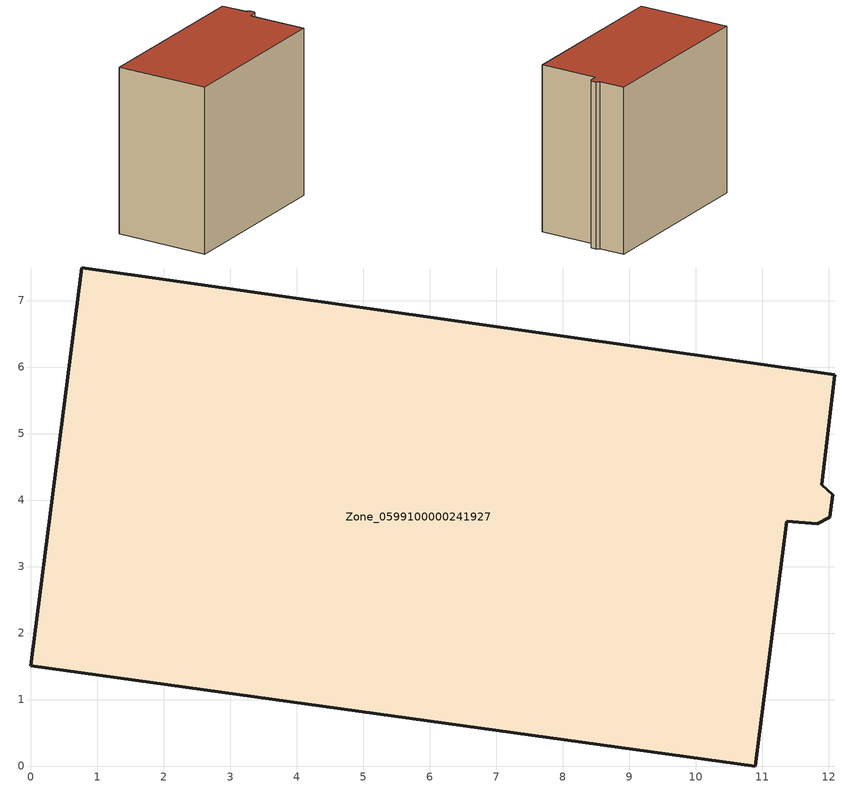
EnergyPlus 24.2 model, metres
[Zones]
Zone_0599100000241927
 floor ground (C_G): 0,1.51 0.77,7.49 12.09,5.89 11.9,4.23 12.06,4.08 12.02,3.74 11.83,3.64 11.37,3.68 10.9,0 z0
 wall outside (C_F): 0.77,7.49 0,1.51 10.9,0 11.37,3.68 11.83,3.64 12.02,3.74 12.06,4.08 11.9,4.23 12.09,5.89 0.77,7.49 z0:10.77
 roof outside (C_R): 11.37,3.68 11.83,3.64 12.02,3.74 12.06,4.08 11.9,4.23 12.09,5.89 0.77,7.49 0,1.51 10.9,0 z10.77
[BUILDING]
Pand.0599100000241927: North Axis=0; Terrain=City; Loads Convergence Tolerance Value=0.04; Temperature Convergence Tolerance Value=0.4; Solar Distribution=FullExterior; Maximum Number of Warmup Days=25; Minimum Number of Warmup Days=1
[Site:Location]
Rotterdam.The.Hague.AP_ZH_NLD Design_Conditions: Latitude=51.96; Longitude=4.45; Time Zone=1; Elevation=-4.5
[SITE:GROUNDTEMPERATURE:BUILDINGSURFACE]
18, 18, 18, 18, 18, 18, 18, 18, 18, 18, 18, 18
[MATERIAL] Thermal Absorptance=0.9; Solar Absorptance=0.7; Visible Absorptance=0.7
Name | Roughness | Thickness | Conductivity | Density | Specific Heat
G.TC.1946 | MediumSmooth | 0.15 | 1 | 540 | 1210
F.TC.1946 | Rough | 0.3 | 0.857143 | 1920 | 840
R.TC.1946 | MediumRough | 0.2 | 0.909091 | 1500 | 1000
[CONSTRUCTION]
C_G: G.TC.1946
C_F: F.TC.1946
C_R: R.TC.1946
[ZONE]
Zone_0599100000241927: Type=1; Multiplier=1; Ceiling Height=Autocalculate; Volume=Autocalculate; Floor Area=autocalculate; Part of Total Floor Area=Yes
[ZONEINFILTRATION:DESIGNFLOWRATE]
Infil_Zone_0599100000241927: Zone or ZoneList or Space or SpaceList=Zone_0599100000241927; Schedule=AlwaysOn; Design Flow Rate Calculation Method=Flow/Area; Flow Rate per Floor Area=0.003; Constant Term Coefficient=1; Temperature Term Coefficient=0; Velocity Term Coefficient=0; Velocity Squared Term Coefficient=0
[HVACTEMPLATE:ZONE:IDEALLOADSAIRSYSTEM]
Zone_0599100000241927: Maximum Heating Supply Air Temperature=50; Minimum Cooling Supply Air Temperature=13; Maximum Heating Supply Air Humidity Ratio=0.0156; Minimum Cooling Supply Air Humidity Ratio=0.0077; Heating Limit=NoLimit; Cooling Limit=NoLimit; Dehumidification Control Type=ConstantSensibleHeatRatio; Cooling Sensible Heat Ratio=0.7; Dehumidification Setpoint=60; Humidification Control Type=None; Humidification Setpoint=30; Outdoor Air Method=None; Outdoor Air Flow Rate per Person=0.00944; Outdoor Air Flow Rate per Zone Floor Area=0; Outdoor Air Flow Rate per Zone=0; Demand Controlled Ventilation Type=None; Outdoor Air Economizer Type=NoEconomizer; Heat Recovery Type=None; Sensible Heat Recovery Effectiveness=0.7; Latent Heat Recovery Effectiveness=0.65
[ZONECONTROL:THERMOSTAT]
ThermostatControl_Zone_0599100000241927: Zone or ZoneList=Zone_0599100000241927; Control Type Schedule=DualSetpointControlType; Control 1=Thermostat_Zone_0599100000241927; Temperature Difference Between Cutout And Setpoint=0
[THERMOSTATSETPOINT:DUALSETPOINT]
Thermostat_Zone_0599100000241927: Heating Setpoint Temperature Schedule=HeatingSetpoint_Zone_0599100000241927; Cooling Setpoint Temperature Schedule=CoolingSetpoint_Zone_0599100000241927
[SCHEDULE:COMPACT]
HeatingSetpoint_Zone_0599100000241927: Through: 12/31, For: AllDays, Until: 24:00, 21
CoolingSetpoint_Zone_0599100000241927: Through: 12/31, For: AllDays, Until: 24:00, 24
DualSetpointControlType: Through: 12/31, For: AllDays, Until: 24:00, 4
AlwaysOn: Through: 12/31, For: AllDays, Until: 24:00, 1
